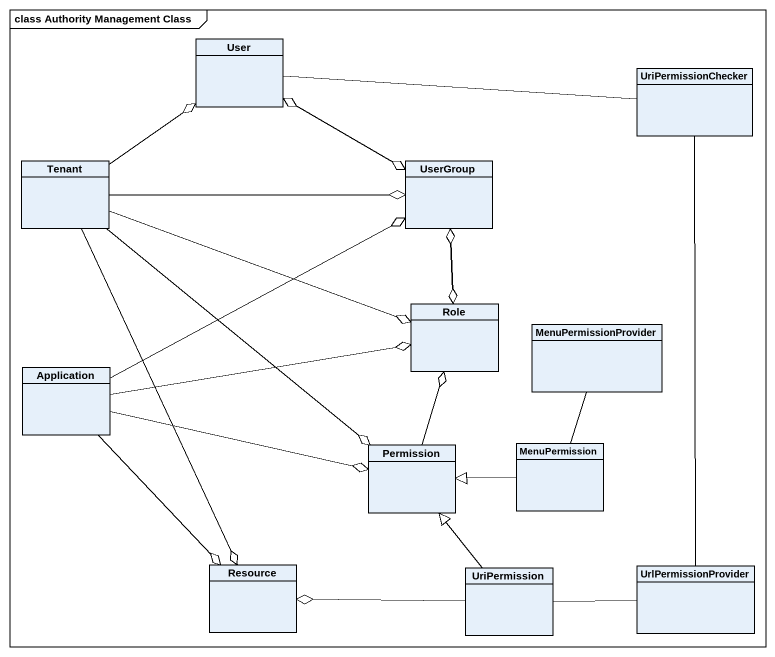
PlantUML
@startuml
mainframe class Authority Management Class
hide circle
hide empty members
class User
class UriPermissionChecker
class Tenant
class UserGroup
class Role
class MenuPermissionProvider
class Application
class MenuPermission
class Permission
class Resource
class UriPermission
class UrlPermissionProvider
User -right- UriPermissionChecker
User -right-o UserGroup
Tenant -up-o User
Tenant -right-o UserGroup
Tenant -right-o Role
Tenant --o Permission
Tenant --o Resource
UserGroup -left-o User
UserGroup --o Role
Role -up-o UserGroup
MenuPermissionProvider -- MenuPermission
Application -right-o UserGroup
Application -right-o Role
Application -right-o Permission
Application --o Resource
MenuPermission -left-|> Permission
Permission -up-o Role
UriPermission -up-|> Permission
UriPermission -left-o Resource
UriPermission -right- UrlPermissionProvider
UrlPermissionProvider -up- UriPermissionChecker
@enduml
